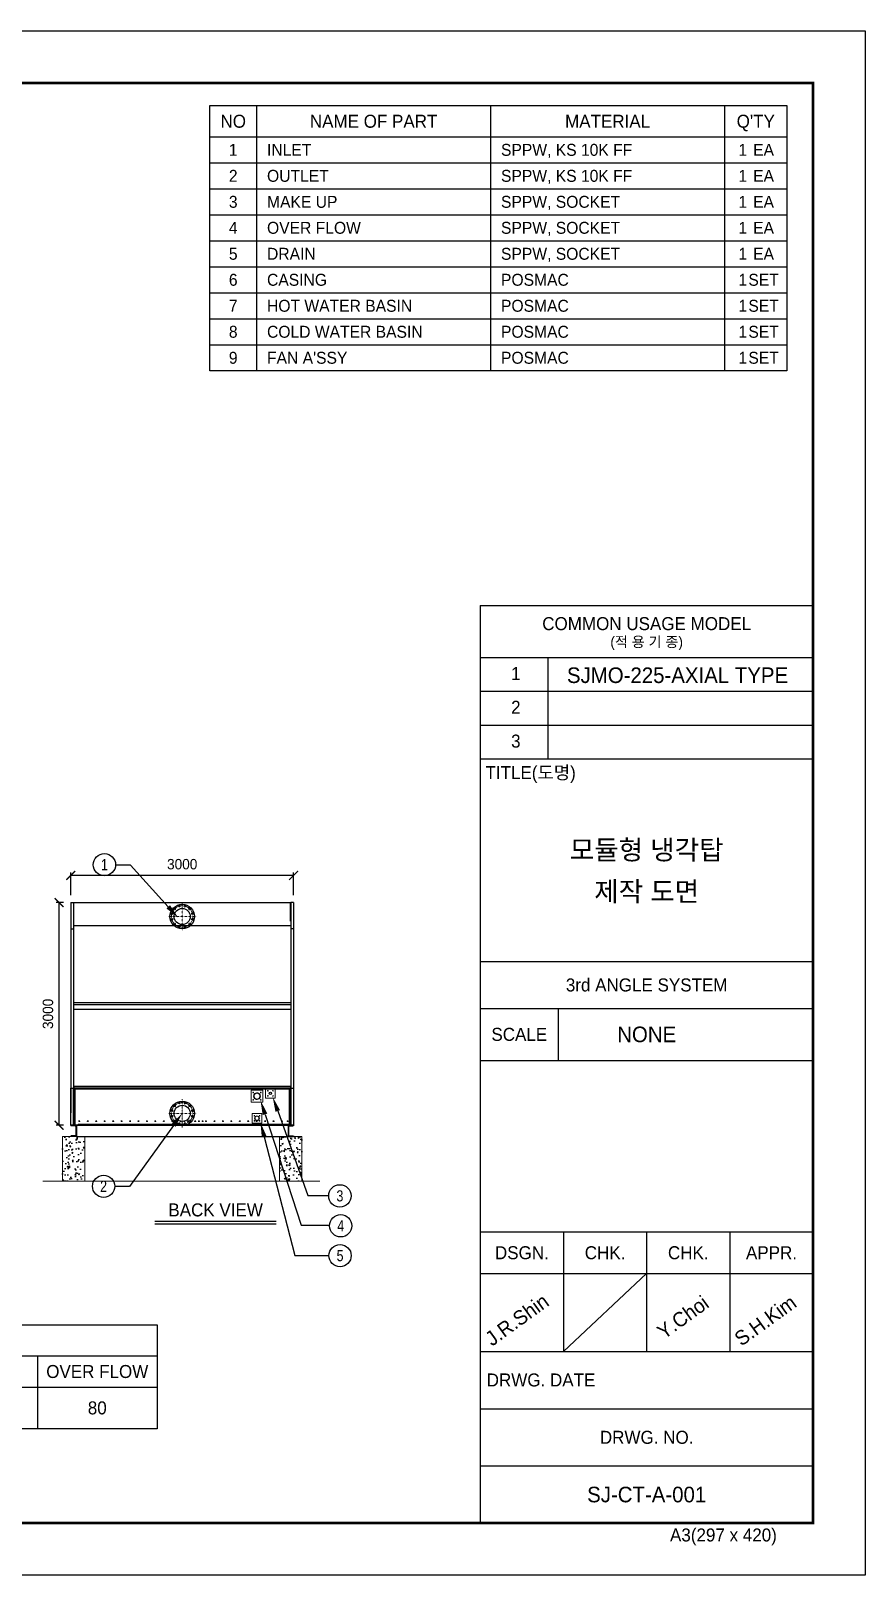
# Model space of a CAD drawing. Header units: millimetres. Extents: x 9871 to 39278, y 5493 to 26288.
# Drawn here: x 28047 to 39278, y 5493 to 26288 of the extents above; entities that cross this region are included whole.
import ezdxf
from ezdxf import colors
from ezdxf.entities.mleader import LeaderData, LeaderLine
from ezdxf.enums import TextEntityAlignment as Align
from ezdxf.math import Vec2, Vec3

# ---------------------------------------------------------------- set-up
doc = ezdxf.new("R2010")
doc.units = ezdxf.units.MM
for name, pattern in [('CENTER', [2, 1.25, -0.25, 0.25, -0.25]), ('DGN Style 4', [4.8, 2.4, -1.2, 0, -1.2]), ('HIDDEN', [0.375, 0.25, -0.125])]:
    doc.linetypes.add(name, pattern=pattern)
for name, color, linetype in [('center', 1, 'CENTER'), ('SSL', 7, 'Continuous'), ('냉각탑', 4, 'Continuous'), ('냉각탑_box', 1, 'Continuous'), ('냉각탑_dim', 1, 'Continuous'), ('냉각탑_form', 1, 'Continuous'), ('냉각탑_text', 3, 'Continuous'), ('냉각탑_찬넬방진', 1, 'Continuous')]:
    doc.layers.add(name, color=color, linetype=linetype)
doc.layers.add('L(c)', color=1, linetype='DGN Style 4', lineweight=5)
doc.styles.add('HY울릉도L', font='')
doc.styles.get("Standard").update_dxf_attribs({"font": 'arial.ttf'})
doc.styles.add('돋움', font='Dotum.ttf')
doc.styles.get('HY울릉도L').set_extended_font_data('HY울릉도L')
doc.dimstyles.new('성지DIM', dxfattribs={"dimtxt": 3.5, "dimasz": 3, "dimexe": 1, "dimexo": 2.5, "dimgap": 2, "dimtad": 1, "dimdec": 0, "dimzin": 3, "dimdsep": 46, "dimtxsty": 'HY울릉도L', "dimblk": 'ARCHTICK', "dimcen": -2, "dimclrd": 256, "dimclre": 256, "dimclrt": 7, "dimadec": 0, "dimazin": 0, "dimtfac": 1, "dimtdec": 0, "dimtofl": 0, "dimtmove": 0, "dimatfit": 3, "dimfxl": 1, "dimtolj": 1, "dimtzin": 0, "dimlwe": -1, "dimarcsym": 0})
pattern_1 = [(50, (-851458.84, -336939.56), (182.18467, -15.939086), [19.05, -209.55]), (355, (-851458.84, -336939.56), (-35.24342, 191.056845), [15.24, -167.640584]), (100.451445, (-851443.65, -336940.89), (146.941247, 175.117752), [16.19001, -178.090245]), (46.1842, (-851458.84, -336888.76), (271.07904, -42.04233), [28.575, -314.325]), (96.635558, (-851436.25, -336892.27), (237.404134, 247.426125), [24.28502, -267.13561]), (351.18415, (-851458.84, -336888.76), (237.40413, 247.426125), [22.85997, -251.45973]), (21, (-851433.44, -336901.46), (151.614391, -102.265198), [19.05, -209.55]), (326, (-851433.44, -336901.46), (61.80203, 184.187966), [15.24, -167.64]), (71.451445, (-851420.8, -336909.98), (213.41642, 81.92277), [16.19001, -178.089938]), (37.5, (-851458.836, -336939.56), (3.0886033, 84.555039), [0, -165.608, 0, -170.18, 0, -168.275]), (7.5, (-851458.84, -336939.56), (66.8196625, 100.180575), [0, -97.028, 0, -161.798, 0, -64.135]), (327.5, (-851515.48, -336939.56), (135.590595, -5.728744), [0, -63.5, 0, -198.12, 0, -262.89]), (317.5, (-851540.88, -336939.56), (148.129181, 25.426491), [0, -82.55, 0, -131.572, 0, -186.69])]

# ---------------------------------------------------------------- blocks, each defined once
blk = doc.blocks.new('냉각탑form')
at = {"layer": 'Defpoints'}
blk.add_lwpolyline([(0, 297.07), (420.1, 297.07), (420.1, 0), (0, 0)], close=True, dxfattribs=at)
at = {"layer": '냉각탑_form'}
for p, q in [((346.08, 186.55), (346.08, 10)), ((346.08, 186.55), (410.1, 186.55)), ((346.08, 186.55), (410.1, 186.55)), ((346.08, 176.54), (410.1, 176.54)), ((359.09, 176.54), (359.09, 157.04)), ((346.08, 170.04), (410.1, 170.04)), ((346.08, 163.54), (410.1, 163.54)), ((346.08, 157.04), (410.1, 157.04)), ((346.08, 157.04), (410.1, 157.04)), ((346.08, 118.03), (410.1, 118.03)), ((346.08, 109.03), (410.1, 109.03)), ((361.09, 109.03), (361.09, 99.02)), ((346.08, 99.02), (410.1, 99.02)), ((346.08, 66.02), (410.1, 66.02)), ((362.09, 66.02), (362.09, 43.01)), ((378.09, 66.02), (378.09, 43.01)), ((394.1, 66.02), (394.1, 43.01)), ((346.08, 58.01), (410.1, 58.01)), ((378.09, 58.01), (362.09, 43.01)), ((346.08, 43.01), (410.1, 43.01)), ((346.08, 32.01), (410.1, 32.01)), ((346.08, 21.01), (410.1, 21.01))]:
    blk.add_line(p, q, dxfattribs=at)
at = {"layer": '냉각탑_form', "const_width": 0.5}
blk.add_lwpolyline([(10, 287.07), (10, 10), (410.1, 10), (410.1, 287.07)], close=True, dxfattribs=at)
at = {"layer": '냉각탑_form', "style": '돋움'}
for s, height, p in [('COMMON USAGE MODEL', 2.5006, (378.09, 183.04)), ('(적 용 기 종)', 2, (378.09, 179.54)), ('3rd ANGLE SYSTEM', 2.5006, (378.09, 113.53)), ('SCALE', 2.501, (353.59, 104.03)), ('DSGN.', 2.501, (354.09, 62.02)), ('CHK.', 2.501, (370.09, 62.02)), ('CHK.', 2.501, (386.09, 62.02)), ('APPR.', 2.501, (402.1, 62.02)), ('DRWG. NO.', 2.501, (378.09, 26.51))]:
    blk.add_text(s, height=height, dxfattribs=at).set_placement(p, align=Align.MIDDLE_CENTER)
for s, height, p in [('1', 2.5, (352.02, 172.2)), ('2', 2.5, (352.02, 165.7)), ('3', 2.5, (352.02, 159.2)), ('TITLE(도명)', 2.501, (347.09, 153.14)), ('DRWG. DATE', 2.501, (347.32, 36.29)), ('A3(297 x 420)', 2.5006, (382.58, 6.47))]:
    blk.add_text(s, height=height, dxfattribs=at).set_placement(p)
blk = doc.blocks.new('_ArchTick')
at = {"color": 0, "linetype": 'ByBlock', "const_width": 0.15}
blk.add_lwpolyline([(-0.5, -0.5), (0.5, 0.5)], dxfattribs=at)
blk = doc.blocks.new('*D91')
at = {"layer": 'Defpoints', "color": 0, "transparency": 16777216}
for p in [(28584, 14916), (28584, 14550), (31584, 14550)]:
    blk.add_point(p, dxfattribs=at)
at = {"layer": '냉각탑_dim', "transparency": 16777216}
for p, q in [((28584, 14650), (28584, 14956)), ((31584, 14650), (31584, 14956))]:
    blk.add_line(p, q, dxfattribs=at)
at = {"layer": '냉각탑_dim', "lineweight": -2, "transparency": 16777216}
blk.add_line((31584, 14916), (28584, 14916), dxfattribs=at)
at = {"layer": '냉각탑_dim', "lineweight": -2, "transparency": 16777216, "xscale": 120, "yscale": 120, "zscale": 120, "rotation": 180}
blk.add_blockref('_ArchTick', (28584, 14916), dxfattribs=at)
at = {"layer": '냉각탑_dim', "lineweight": -2, "transparency": 16777216, "xscale": 120, "yscale": 120, "zscale": 120}
blk.add_blockref('_ArchTick', (31584, 14916), dxfattribs=at)
at = {"layer": '냉각탑_dim', "color": 7, "transparency": 16777216, "insert": (30084, 15066), "char_height": 140, "attachment_point": 5, "style": 'HY울릉도L'}
blk.add_mtext('\\A1;3000', dxfattribs=at)
blk = doc.blocks.new('*D93')
at = {"layer": 'Defpoints', "color": 0, "transparency": 16777216}
for p in [(28427, 14550), (28585, 14550), (28584, 11551)]:
    blk.add_point(p, dxfattribs=at)
at = {"layer": '냉각탑_dim', "transparency": 16777216}
for p, q in [((28485, 14550), (28387, 14550)), ((28484, 11551), (28387, 11551))]:
    blk.add_line(p, q, dxfattribs=at)
at = {"layer": '냉각탑_dim', "lineweight": -2, "transparency": 16777216}
blk.add_line((28427, 11551), (28427, 14550), dxfattribs=at)
at = {"layer": '냉각탑_dim', "lineweight": -2, "transparency": 16777216, "xscale": 120, "yscale": 120, "zscale": 120}
for p, rotation in [((28427, 14550), 90), ((28427, 11551), 270)]:
    blk.add_blockref('_ArchTick', p, dxfattribs=dict(at, rotation=rotation))
at = {"layer": '냉각탑_dim', "color": 7, "transparency": 16777216, "insert": (28277, 13051), "char_height": 140, "attachment_point": 5, "rotation": 90, "style": 'HY울릉도L'}
blk.add_mtext('\\A1;3000', dxfattribs=at)
blk = doc.blocks.new('A$Cede2dec9')
at = {"color": 7, "lineweight": 13}
for p, q in [((0, 160), (160, 160)), ((0, 160), (0, 0)), ((160, 0), (0, 0)), ((160, 0), (160, 160))]:
    blk.add_line(p, q, dxfattribs=at)
for centre, radius in [((30, 130), 4.5), ((30, 30), 4.5), ((80, 80), 46), ((80, 80), 40.3), ((130, 130), 4.5), ((130, 30), 4.5)]:
    blk.add_circle(centre, radius, dxfattribs=at)
for start, end in [(0, 209.93), (208.1298, 360)]:
    blk.add_arc((80, 80), 44.5, start, end, dxfattribs=at)
for points, knots in [([(41, 58), (43, 55), (45, 52), (48, 49), (53, 45), (59, 41), (62, 40), (67, 38), (73, 37), (75, 36), (78, 36), (80, 36)], [0.000001, 0.000001, 0.000001, 0.000001, 0.000001, 0.000001, 24.584374, 24.584374, 24.584374, 49.154115, 49.154115, 49.154115, 65.501735, 65.501735, 65.501735, 65.501735, 65.501735, 65.501735]), ([(80, 125), (83, 124), (87, 124), (90, 123), (97, 121), (103, 118), (106, 116), (111, 111), (116, 106), (118, 103), (121, 97), (123, 90), (123, 87), (124, 81), (123, 75), (123, 73), (122, 69), (120, 65), (120, 63), (118, 60), (117, 58)], [0, 0, 0, 0, 0, 0, 24.547509, 24.547509, 24.547509, 49.118665, 49.118665, 49.118665, 73.703274, 73.703274, 73.703274, 98.267803, 98.267803, 98.267803, 113.61018, 113.61018, 113.61018, 130.308904, 130.308904, 130.308904, 130.308904, 130.308904, 130.308904]), ([(80, 36), (83, 36), (87, 37), (90, 37), (97, 40), (103, 43), (106, 45), (110, 49), (114, 53), (115, 55), (116, 57), (117, 58)], [0, 0, 0, 0, 0, 0, 24.544009, 24.544009, 24.544009, 49.102203, 49.102203, 49.102203, 64.80281, 64.80281, 64.80281, 64.80281, 64.80281, 64.80281])]:
    blk.add_open_spline(points, degree=5, knots=knots, dxfattribs=at)
blk = doc.blocks.new('A$C0deb5804')
at = {"color": 7, "lineweight": 13}
for p, q in [((0, 130), (130, 130)), ((0, 130), (0, 0)), ((130, 0), (0, 0)), ((130, 0), (130, 130))]:
    blk.add_line(p, q, dxfattribs=at)
at = {"color": 7, "lineweight": 13, "ltscale": 8.65448e-05}
blk.add_line((39, 50), (39, 50), dxfattribs=at)
at = {"color": 7, "lineweight": 13}
for centre, radius in [((30, 100), 4.5), ((30, 30), 4.5), ((65, 65), 31.5), ((65, 65), 26.4), ((100, 100), 4.5), ((100, 30), 4.5)]:
    blk.add_circle(centre, radius, dxfattribs=at)
for start, end in [(0, 209.93), (208.1216, 360)]:
    blk.add_arc((65, 65), 30.2, start, end, dxfattribs=at)
for points, knots in [([(39, 50), (40, 48), (42, 46), (43, 44), (47, 41), (52, 38), (54, 37), (58, 36), (61, 36), (62, 35), (64, 35), (65, 35)], [0.004896, 0.004896, 0.004896, 0.004896, 0.004896, 0.004896, 17.690548, 17.690548, 17.690548, 35.365473, 35.365473, 35.365473, 44.291518, 44.291518, 44.291518, 44.291518, 44.291518, 44.291518]), ([(65, 95), (68, 95), (70, 95), (72, 94), (77, 93), (82, 90), (84, 88), (87, 85), (90, 81), (91, 79), (93, 74), (94, 69), (94, 67), (94, 63), (93, 59), (93, 58), (92, 55), (91, 53), (91, 52), (90, 51), (90, 51)], [0, 0, 0, 0, 0, 0, 17.658408, 17.658408, 17.658408, 35.337168, 35.337168, 35.337168, 53.027915, 53.027915, 53.027915, 70.701347, 70.701347, 70.701347, 80.792992, 80.792992, 80.792992, 87.938736, 87.938736, 87.938736, 87.938736, 87.938736, 87.938736]), ([(65, 35), (67, 36), (70, 36), (72, 36), (77, 38), (81, 41), (83, 42), (86, 45), (88, 48), (89, 49), (89, 50), (90, 51)], [0, 0, 0, 0, 0, 0, 17.6545, 17.6545, 17.6545, 35.318709, 35.318709, 35.318709, 43.629241, 43.629241, 43.629241, 43.629241, 43.629241, 43.629241])]:
    blk.add_open_spline(points, degree=5, knots=knots, dxfattribs=at)
blk = doc.blocks.new('A$C3ed718e9')
for p, q in [((0, 150), (0, 148)), ((0, 150), (0, 148)), ((75, 150), (0, 150)), ((0, 2), (0, 0)), ((0, 0), (0, 2)), ((63, 141), (4, 144)), ((63, 9), (4, 6)), ((70, 133), (70, 17)), ((75, 150), (75, 0)), ((75, 0), (0, 0)), ((75, 0), (0, 0))]:
    blk.add_line(p, q)
for centre, radius, start, end in [((4, 148), 4, 180, 265), ((4, 2), 4, 95, 180), ((62, 133), 8, 0, 85), ((62, 17), 8, 275, 0)]:
    blk.add_arc(centre, radius, start, end)
blk = doc.blocks.new('A$C2280a3cf')
for centre, radius in [((190, 190), 165), ((50, 228), 11.5), ((87, 293), 11.5), ((190, 190), 109), ((152, 330), 11.5), ((228, 330), 11.5), ((293, 293), 11.5), ((330, 228), 11.5), ((50, 152), 11.5), ((87, 87), 11.5), ((152, 50), 11.5), ((228, 50), 11.5), ((293, 87), 11.5), ((330, 152), 11.5)]:
    blk.add_circle(centre, radius)
at = {"layer": 'L(c)'}
for p, q in [((66, 223), (34, 232)), ((99, 281), (76, 304)), ((157, 314), (148, 346)), ((190, 0), (190, 380)), ((223, 314), (232, 346)), ((281, 281), (304, 304)), ((314, 223), (346, 232)), ((0, 190), (380, 190)), ((66, 157), (34, 148)), ((99, 99), (76, 76)), ((157, 66), (148, 34)), ((223, 66), (232, 34)), ((281, 99), (304, 76)), ((314, 157), (346, 148))]:
    blk.add_line(p, q, dxfattribs=at)
blk.add_circle((190, 190), 145, dxfattribs=at)
blk = doc.blocks.new('2')
for p, q in [((28584, 14550), (28584, 14196)), ((28584, 14550), (28622, 14550)), ((28622, 14550), (28622, 14196)), ((28624, 14300), (28624, 14550)), ((28624, 14550), (31544, 14550)), ((31544, 14512), (31544, 14550)), ((31544, 14300), (31544, 14550)), ((31546, 14550), (31546, 14196)), ((31584, 14550), (31546, 14550)), ((31584, 14550), (31584, 14196)), ((28584, 14196), (28622, 14196)), ((28584, 14194), (28584, 12052)), ((28584, 14194), (28622, 14194)), ((28622, 14194), (28622, 12052)), ((31584, 14196), (31546, 14196)), ((31546, 14194), (31546, 12052)), ((31584, 14194), (31546, 14194)), ((31584, 14194), (31584, 12052)), ((28624, 12079), (31544, 12079)), ((28624, 12079), (28624, 12052)), ((31544, 12079), (31544, 12052)), ((28584, 12052), (28622, 12052)), ((28584, 12050), (28584, 11720)), ((28584, 11551), (28584, 12050)), ((28584, 12050), (28622, 12050)), ((28622, 11551), (28622, 12050)), ((28624, 12052), (31544, 12052)), ((28624, 11551), (28624, 12050)), ((28624, 12050), (31544, 12050)), ((31543, 12050), (28624, 12050)), ((28624, 12050), (28624, 11551)), ((28637, 12050), (28637, 11551)), ((31529, 12037), (28637, 12037)), ((31529, 11551), (31529, 12050)), ((31543, 11551), (31543, 12050)), ((31544, 12050), (31544, 11551)), ((31546, 12052), (31584, 12052)), ((31546, 12050), (31584, 12050)), ((31546, 12050), (31546, 11551)), ((31584, 12050), (31584, 11720)), ((31584, 12050), (31584, 11551)), ((31584, 11551), (28584, 11551)), ((31584, 11551), (28585, 11551)), ((28624, 11551), (31543, 11551)), ((30008, 11551), (28625, 11551)), ((31584, 11551), (28625, 11551)), ((28637, 11553), (28683, 11553)), ((28683, 11564), (31529, 11564)), ((28683, 11564), (28683, 11551)), ((30852, 11551), (30010, 11551)), ((31584, 11551), (30854, 11551))]:
    blk.add_line(p, q)
at = {"ltscale": 500}
for p, q in [((28622, 14240), (31546, 14240)), ((28622, 13206), (31546, 13206)), ((28622, 13176), (31546, 13176)), ((28622, 13116), (31546, 13116)), ((28584, 11551), (28914, 11551))]:
    blk.add_line(p, q, dxfattribs=at)
at = {"color": 7, "lineweight": 13}
for p, q in [((31206, 12046), (31206, 11916)), ((31206, 12046), (31336, 12046)), ((31336, 11916), (31206, 11916)), ((31336, 11916), (31336, 12046))]:
    blk.add_line(p, q, dxfattribs=at)
for centre in [(31236, 12016), (31236, 11946), (31306, 12016), (31306, 11946)]:
    blk.add_circle(centre, 4.5, dxfattribs=at)
for centre in [(28698, 11605), (28812, 11605), (28926, 11605), (29040, 11605), (29154, 11605), (29268, 11605), (29382, 11605), (29495, 11605), (29609, 11605), (29722, 11605), (29836, 11605), (29950, 11605), (30063, 11605), (30109, 11605), (30159, 11605), (30209, 11605), (30259, 11605), (30309, 11605), (30359, 11605), (30404, 11605), (30518, 11605), (30632, 11605), (30745, 11605), (30859, 11605), (30972, 11605), (31086, 11605), (31200, 11605), (31313, 11605), (31427, 11605), (31503, 11605)]:
    blk.add_circle(centre, 4.09)
at = {"layer": 'center'}
for p, q in [((28705, 11605), (28690, 11605)), ((28698, 11613), (28698, 11597)), ((28819, 11605), (28804, 11605)), ((28812, 11613), (28812, 11597)), ((28933, 11605), (28918, 11605)), ((28926, 11613), (28926, 11597)), ((29047, 11605), (29032, 11605)), ((29040, 11613), (29040, 11597)), ((29161, 11605), (29146, 11605)), ((29154, 11613), (29154, 11597)), ((29275, 11605), (29260, 11605)), ((29268, 11613), (29268, 11597)), ((29389, 11605), (29374, 11605)), ((29382, 11613), (29382, 11597)), ((29503, 11605), (29487, 11605)), ((29495, 11613), (29495, 11597)), ((29617, 11605), (29601, 11605)), ((29609, 11613), (29609, 11597)), ((29730, 11605), (29715, 11605)), ((29722, 11613), (29722, 11597)), ((29844, 11605), (29828, 11605)), ((29836, 11613), (29836, 11597)), ((29957, 11605), (29942, 11605)), ((29950, 11613), (29950, 11597)), ((30071, 11605), (30056, 11605)), ((30063, 11613), (30063, 11597)), ((30117, 11605), (30101, 11605)), ((30109, 11613), (30109, 11597)), ((30167, 11605), (30151, 11605)), ((30159, 11613), (30159, 11597)), ((30217, 11605), (30201, 11605)), ((30209, 11613), (30209, 11597)), ((30251, 11605), (30267, 11605)), ((30259, 11613), (30259, 11597)), ((30301, 11605), (30317, 11605)), ((30309, 11613), (30309, 11597)), ((30351, 11605), (30367, 11605)), ((30359, 11613), (30359, 11597)), ((30412, 11605), (30397, 11605)), ((30404, 11613), (30404, 11597)), ((30526, 11605), (30510, 11605)), ((30518, 11613), (30518, 11597)), ((30639, 11605), (30624, 11605)), ((30632, 11613), (30632, 11597)), ((30753, 11605), (30737, 11605)), ((30745, 11613), (30745, 11597)), ((30867, 11605), (30851, 11605)), ((30859, 11613), (30859, 11597)), ((30980, 11605), (30965, 11605)), ((30972, 11613), (30972, 11597)), ((31094, 11605), (31078, 11605)), ((31086, 11613), (31086, 11597)), ((31207, 11605), (31192, 11605)), ((31200, 11613), (31200, 11597)), ((31321, 11605), (31306, 11605)), ((31313, 11613), (31313, 11597)), ((31435, 11605), (31419, 11605)), ((31427, 11613), (31427, 11597)), ((31511, 11605), (31496, 11605)), ((31503, 11613), (31503, 11597))]:
    blk.add_line(p, q, dxfattribs=at)
at = {"layer": 'SSL'}
for p, q in [((29312, 11551), (28816, 11551)), ((31255, 11551), (31584, 11551)), ((28659, 11401), (31509, 11401))]:
    blk.add_line(p, q, dxfattribs=at)
blk.add_circle((31271, 11981), 17, dxfattribs=at)
at = {"layer": '냉각탑'}
blk.add_line((28584, 11551), (31583, 11551), dxfattribs=at)
at = {"layer": '냉각탑', "color": 6, "linetype": 'HIDDEN'}
for p, q in [((28942, 11551), (28585, 11551)), ((30740, 11551), (30121, 11551)), ((30716, 11551), (30145, 11551)), ((31584, 11551), (31319, 11551))]:
    blk.add_line(p, q, dxfattribs=at)
at = {"layer": '냉각탑', "ltscale": 30}
blk.add_line((28585, 11551), (31584, 11551), dxfattribs=at)
at = {"layer": '냉각탑_찬넬방진', "ltscale": 150}
for p, q in [((28584, 11551), (28635, 11551)), ((28635, 11551), (31583, 11551))]:
    blk.add_line(p, q, dxfattribs=at)
at = {"layer": '냉각탑_찬넬방진', "ltscale": 30}
blk.add_line((28585, 11551), (31396, 11551), dxfattribs=at)
blk.add_line((28585, 11551), (31396, 11551), dxfattribs=at)
at = {"layer": '냉각탑_찬넬방진', "linetype": 'HIDDEN'}
for q in [(28585, 11551), (28608, 11551)]:
    blk.add_line((29805, 11551), q, dxfattribs=at)
at = {"color": 1, "lineweight": -3, "xscale": -1, "rotation": 270}
for name, p in [('A$Cede2dec9', (31011, 11863)), ('A$C0deb5804', (31026, 11580))]:
    blk.add_blockref(name, p, dxfattribs=at)
at = {"layer": 'SSL'}
for name, p in [('A$C2280a3cf', (29894, 14172)), ('A$C2280a3cf', (29894, 11521)), ('A$C3ed718e9', (28584, 11401))]:
    blk.add_blockref(name, p, dxfattribs=at)
at = {"layer": 'SSL', "xscale": -1}
blk.add_blockref('A$C3ed718e9', (31584, 11401), dxfattribs=at)

msp = doc.modelspace()

# ---------------------------------------------------------------- hatches: boundary and pattern name
h = msp.add_hatch()
h.set_pattern_fill('AR-CONC', color=4)
h.set_pattern_definition(pattern_1)
h.paths.add_polyline_path([(28771.3, 11400.7), (28471.3, 11400.7), (28471.3, 10800.7), (28771.3, 10800.7)])
h = msp.add_hatch()
h.set_pattern_fill('AR-CONC', color=4)
h.set_pattern_definition(pattern_1)
h.paths.add_polyline_path([(31396.1, 11400.7), (31696.1, 11400.7), (31696.1, 10800.7), (31396.1, 10800.7)])

# ---------------------------------------------------------------- linework, layer by layer
at = {"lineweight": 5}
msp.add_line((28206.9, 10800.4), (31938, 10800.4), dxfattribs=at)
at = {"lineweight": 5, "elevation": 0}
msp.add_lwpolyline([(28471.3, 10800.7), (28471.3, 11400.7), (28771.3, 11400.7), (28771.3, 10800.7)], dxfattribs=at)
at = {"lineweight": 5}
msp.add_lwpolyline([(31696.1, 10800.7), (31696.1, 11400.7), (31396.1, 11400.7), (31396.1, 10800.7)], dxfattribs=at)
at = {"layer": '냉각탑_box'}
for p, q in [((31086.1, 25281.3), (31086.1, 21711.3)), ((34236.1, 25281.3), (34236.1, 21711.3)), ((37386.1, 25281.3), (37386.1, 21711.3)), ((30456.1, 24861.3), (38226.1, 24861.3)), ((30456.1, 24511.3), (38226.1, 24511.3)), ((30456.1, 24161.3), (38226.1, 24161.3)), ((30456.1, 23811.3), (38226.1, 23811.3)), ((30456.1, 23461.3), (38226.1, 23461.3)), ((30456.1, 23111.3), (38226.1, 23111.3)), ((30456.1, 22761.3), (38226.1, 22761.3)), ((30456.1, 22411.3), (38226.1, 22411.3)), ((30456.1, 22061.3), (38226.1, 22061.3)), ((29717.2, 10259.8), (31350.5, 10259.8)), ((29717.2, 10224.8), (31350.5, 10224.8)), ((24355.5, 8445.1), (29745.5, 8445.1)), ((24355.5, 8445.1), (29745.5, 8445.1)), ((28135.5, 8445.1), (28135.5, 7465.1)), ((28135.5, 8445.1), (28135.5, 7465.1)), ((14695.5, 8025.1), (29745.5, 8025.1)), ((14695.5, 8025.1), (29745.5, 8025.1))]:
    msp.add_line(p, q, dxfattribs=at)
for points in [[(30456.1, 21711.3), (30456.1, 25281.3), (38226.1, 25281.3), (38226.1, 21711.3)], [(14695.5, 8865.1), (29745.5, 8865.1), (29745.5, 7465.1), (14695.5, 7465.1)], [(14695.5, 8865.1), (29745.5, 8865.1), (29745.5, 7465.1), (14695.5, 7465.1)]]:
    msp.add_lwpolyline(points, close=True, dxfattribs=at)
at = {"layer": '냉각탑_dim', "linetype": 'ByBlock', "lineweight": -3}
for centre in [(29036.9, 15059.6), (29025.6, 10729.4), (32206.8, 10600.1), (32217.9, 10197.3), (32209.4, 9795.2)]:
    msp.add_circle(centre, 150, dxfattribs=at)

# ---------------------------------------------------------------- block references
msp.add_blockref('2', (0, 0))
at = {"layer": '냉각탑_form', "xscale": 70, "yscale": 70, "zscale": 70}
msp.add_blockref('냉각탑form', (9870.8, 5493.2), dxfattribs=at)

# ---------------------------------------------------------------- texts
at = {"layer": '냉각탑_text', "style": '돋움'}
for s, height, p in [('NO', 175, (30771.1, 25071.3)), ('NAME OF PART', 175, (32661.1, 25071.3)), ('MATERIAL', 175, (35811.1, 25071.3)), ("Q'TY", 175, (37806.1, 25071.3)), ('1', 161, (30771.1, 24686.3)), ('1', 161, (37631.1, 24686.3)), ('EA', 161, (37911.1, 24686.3)), ('2', 161, (30771.1, 24336.3)), ('1', 161, (37631.1, 24336.3)), ('EA', 161, (37911.1, 24336.3)), ('3', 161, (30771.1, 23986.3)), ('1', 161, (37631.1, 23986.3)), ('EA', 161, (37911.1, 23986.3)), ('4', 161, (30771.1, 23636.3)), ('1', 161, (37631.1, 23636.3)), ('EA', 161, (37911.1, 23636.3)), ('5', 161, (30771.1, 23286.3)), ('1', 161, (37631.1, 23286.3)), ('EA', 161, (37911.1, 23286.3)), ('6', 161, (30771.1, 22936.3)), ('1', 161, (37631.1, 22936.3)), ('SET', 161, (37911.1, 22936.3)), ('7', 161, (30771.1, 22586.3)), ('1', 161, (37631.1, 22586.3)), ('SET', 161, (37911.1, 22586.3)), ('8', 161, (30771.1, 22236.3)), ('1', 161, (37631.1, 22236.3)), ('SET', 161, (37911.1, 22236.3)), ('9', 161, (30771.1, 21886.3)), ('1', 161, (37631.1, 21886.3)), ('SET', 161, (37911.1, 21886.3)), ('SJMO-225-AXIAL TYPE', 210.051, (36752.9, 17611.4)), ('모듈형 냉각탑', 262.5, (36337.3, 15260.2)), ('제작 도면', 262.5, (36337.3, 14700.2)), ('NONE', 210.05, (36337.3, 12774.9)), ('BACK VIEW', 175, (30533.8, 10411.4)), ('OVER FLOW', 175, (28940.5, 8235.1)), ('OVER FLOW', 175, (28940.5, 8235.1)), ('80', 175, (28940.5, 7745.1)), ('SJ-CT-A-001', 210.051, (36337.3, 6578.4))]:
    msp.add_text(s, height=height, dxfattribs=at).set_placement(p, align=Align.MIDDLE_CENTER)
for s, p in [('INLET', (31226.1, 24686.3)), ('SPPW, KS 10K FF', (34376.1, 24686.3)), ('OUTLET', (31226.1, 24336.3)), ('SPPW, KS 10K FF', (34376.1, 24336.3)), ('MAKE UP', (31226.1, 23986.3)), ('SPPW, SOCKET', (34376.1, 23986.3)), ('OVER FLOW', (31226.1, 23636.3)), ('SPPW, SOCKET', (34376.1, 23636.3)), ('DRAIN', (31226.1, 23286.3)), ('SPPW, SOCKET', (34376.1, 23286.3)), ('CASING', (31226.1, 22936.3)), ('POSMAC', (34376.1, 22936.3)), ('HOT WATER BASIN', (31226.1, 22586.3)), ('POSMAC', (34376.1, 22586.3)), ('COLD WATER BASIN', (31226.1, 22236.3)), ('POSMAC', (34376.1, 22236.3)), ("FAN A'SSY", (31226.1, 21886.3)), ('POSMAC', (34376.1, 21886.3))]:
    msp.add_text(s, height=161, dxfattribs=at).set_placement(p, align=Align.MIDDLE_LEFT)
at = {"layer": '냉각탑_text', "width": 0.8}
for s, p in [('1', (29036.9, 15059.6)), ('2', (29025.6, 10729.4)), ('3', (32206.8, 10600.1)), ('4', (32217.9, 10197.3)), ('5', (32209.4, 9795.2))]:
    msp.add_text(s, height=150, dxfattribs=at).set_placement(p, align=Align.MIDDLE_CENTER)
at = {"layer": '냉각탑_text', "style": '돋움'}
for s, p in [('J.R.Shin', (34255.1, 8568)), ('Y.Choi', (36570.4, 8661.4)), ('S.H.Kim', (37611.6, 8568))]:
    msp.add_text(s, height=196.05, rotation=35.81856, dxfattribs=at).set_placement(p)

# ---------------------------------------------------------------- dimensions: what is measured, and where the dimension line sits
at = {"layer": '냉각탑_dim'}
dim = msp.add_linear_dim(base=(28583.8, 14916.4), p1=(31583.8, 14550.4), p2=(28583.8, 14550.4), dimstyle='성지DIM', override={"dimscale": 40}, dxfattribs=at)
dim.commit()
dim.dimension.update_dxf_attribs({"geometry": '*D91', "text_midpoint": (30083.8, 15066.4)})
dim = msp.add_linear_dim(base=(28426.7, 14550.4), p1=(28583.8, 11550.7), p2=(28585.3, 14550.4), angle=90, dimstyle='성지DIM', override={"dimscale": 40}, dxfattribs=at)
dim.commit()
dim.dimension.update_dxf_attribs({"geometry": '*D93', "text_midpoint": (28276.7, 13050.6)})

# ---------------------------------------------------------------- leaders
at = {"layer": '냉각탑_dim', "lineweight": -3}
ml = msp.add_multileader_mtext('Standard', dxfattribs=at)
ml.set_content('')
ml.set_leader_properties(color=256)
ml.build(insert=Vec2(0, 0))
ml.multileader.update_dxf_attribs({"text_right_attachment_type": 6, "dogleg_length": 5, "arrow_head_size": 199.5, "scale": 30})
ctx = ml.context
ctx.base_point, ctx.scale, ctx.char_height, ctx.arrow_head_size, ctx.landing_gap_size, ctx.plane_origin = Vec3(29186.9, 15054.9), 30, 7.18, 199.5, 3.59, Vec3(29778.8, 14969.7)
ctx.right_attachment, ctx.text_align_type = 6, 2
notes = []
notes.append((ctx, [(0, (1, 1, 0), (29386.4, 15054.9), (-1, 0), 199.5, [(0, [(30030, 14345.8)], 0, [])])]))
ctx.mtext, ml.multileader.dxf.content_type = None, 0
ml = msp.add_multileader_mtext('Standard', dxfattribs=at)
ml.set_content('')
ml.set_leader_properties(color=256)
ml.build(insert=Vec2(0, 0))
ml.multileader.update_dxf_attribs({"text_right_attachment_type": 6, "dogleg_length": 5, "arrow_head_size": 199.5, "scale": 30})
ctx = ml.context
ctx.base_point, ctx.scale, ctx.char_height, ctx.arrow_head_size, ctx.landing_gap_size, ctx.plane_origin = Vec3(32068.1, 10205.2), 30, 7.18, 199.5, 3.59, Vec3(31446.6, 9926.1)
ctx.right_attachment = 6
notes.append((ctx, [(0, (1, 1, 0), (31684.6, 10205.2), (1, 0), 383.5, [(0, [(31137.4, 11887.9)], 0, [])])]))
ctx.mtext, ml.multileader.dxf.content_type = None, 0
ml = msp.add_multileader_mtext('Standard', dxfattribs=at)
ml.set_content('')
ml.set_leader_properties(color=256)
ml.build(insert=Vec2(0, 0))
ml.multileader.update_dxf_attribs({"text_right_attachment_type": 6, "dogleg_length": 5, "arrow_head_size": 199.5, "scale": 30})
ctx = ml.context
ctx.base_point, ctx.scale, ctx.char_height, ctx.arrow_head_size, ctx.landing_gap_size, ctx.plane_origin = Vec3(32056.9, 10605.5), 30, 7.18, 199.5, 3.59, Vec3(32437.2, 10214.1)
ctx.right_attachment = 6
notes.append((ctx, [(0, (1, 1, 0), (31777.3, 10605.5), (1, 0), 279.5, [(0, [(31302.9, 11931.5)], 0, [])])]))
ctx.mtext, ml.multileader.dxf.content_type = None, 0
ml = msp.add_multileader_mtext('Standard', dxfattribs=at)
ml.set_content('')
ml.set_leader_properties(color=256)
ml.build(insert=Vec2(0, 0))
ml.multileader.update_dxf_attribs({"text_right_attachment_type": 6, "dogleg_length": 5, "arrow_head_size": 199.5, "scale": 30})
ctx = ml.context
ctx.base_point, ctx.scale, ctx.char_height, ctx.arrow_head_size, ctx.landing_gap_size, ctx.plane_origin = Vec3(29175.5, 10724.7), 30, 7.18, 199.5, 3.59, Vec3(30213.8, 10214.5)
ctx.right_attachment, ctx.text_align_type = 6, 2
notes.append((ctx, [(0, (1, 1, 0), (29375, 10724.7), (-1, 0), 199.5, [(0, [(30083.8, 11711.4)], 0, [])])]))
ctx.mtext, ml.multileader.dxf.content_type = None, 0
ml = msp.add_multileader_mtext('Standard', dxfattribs=at)
ml.set_content('')
ml.set_leader_properties(color=256)
ml.build(insert=Vec2(0, 0))
ml.multileader.update_dxf_attribs({"text_right_attachment_type": 6, "dogleg_length": 5, "arrow_head_size": 199.5, "scale": 30})
ctx = ml.context
ctx.base_point, ctx.scale, ctx.char_height, ctx.arrow_head_size, ctx.landing_gap_size, ctx.plane_origin = Vec3(32059.4, 9798.4), 30, 7.18, 199.5, 3.59, Vec3(32039, 10662.5)
ctx.right_attachment = 6
notes.append((ctx, [(0, (1, 1, 0), (31601.9, 9798.4), (1, 0), 457.5, [(0, [(31137.4, 11589.9)], 0, [])])]))
ctx.mtext, ml.multileader.dxf.content_type = None, 0
for ctx, leaders in notes:
    for number, flags, end, landing, length, lines in leaders:
        leader = LeaderData()
        leader.index, (leader.has_last_leader_line, leader.has_dogleg_vector, leader.attachment_direction) = number, flags
        leader.last_leader_point, leader.dogleg_vector, leader.dogleg_length = Vec3(end), Vec3(landing), length
        for number, points, colour, breaks in lines:
            line = LeaderLine()
            line.index, line.vertices, line.color, line.breaks = number, Vec3.list(points), colors.encode_raw_color(colour), breaks
            leader.lines.append(line)
        ctx.leaders.append(leader)

doc.saveas('drawing.dxf')
